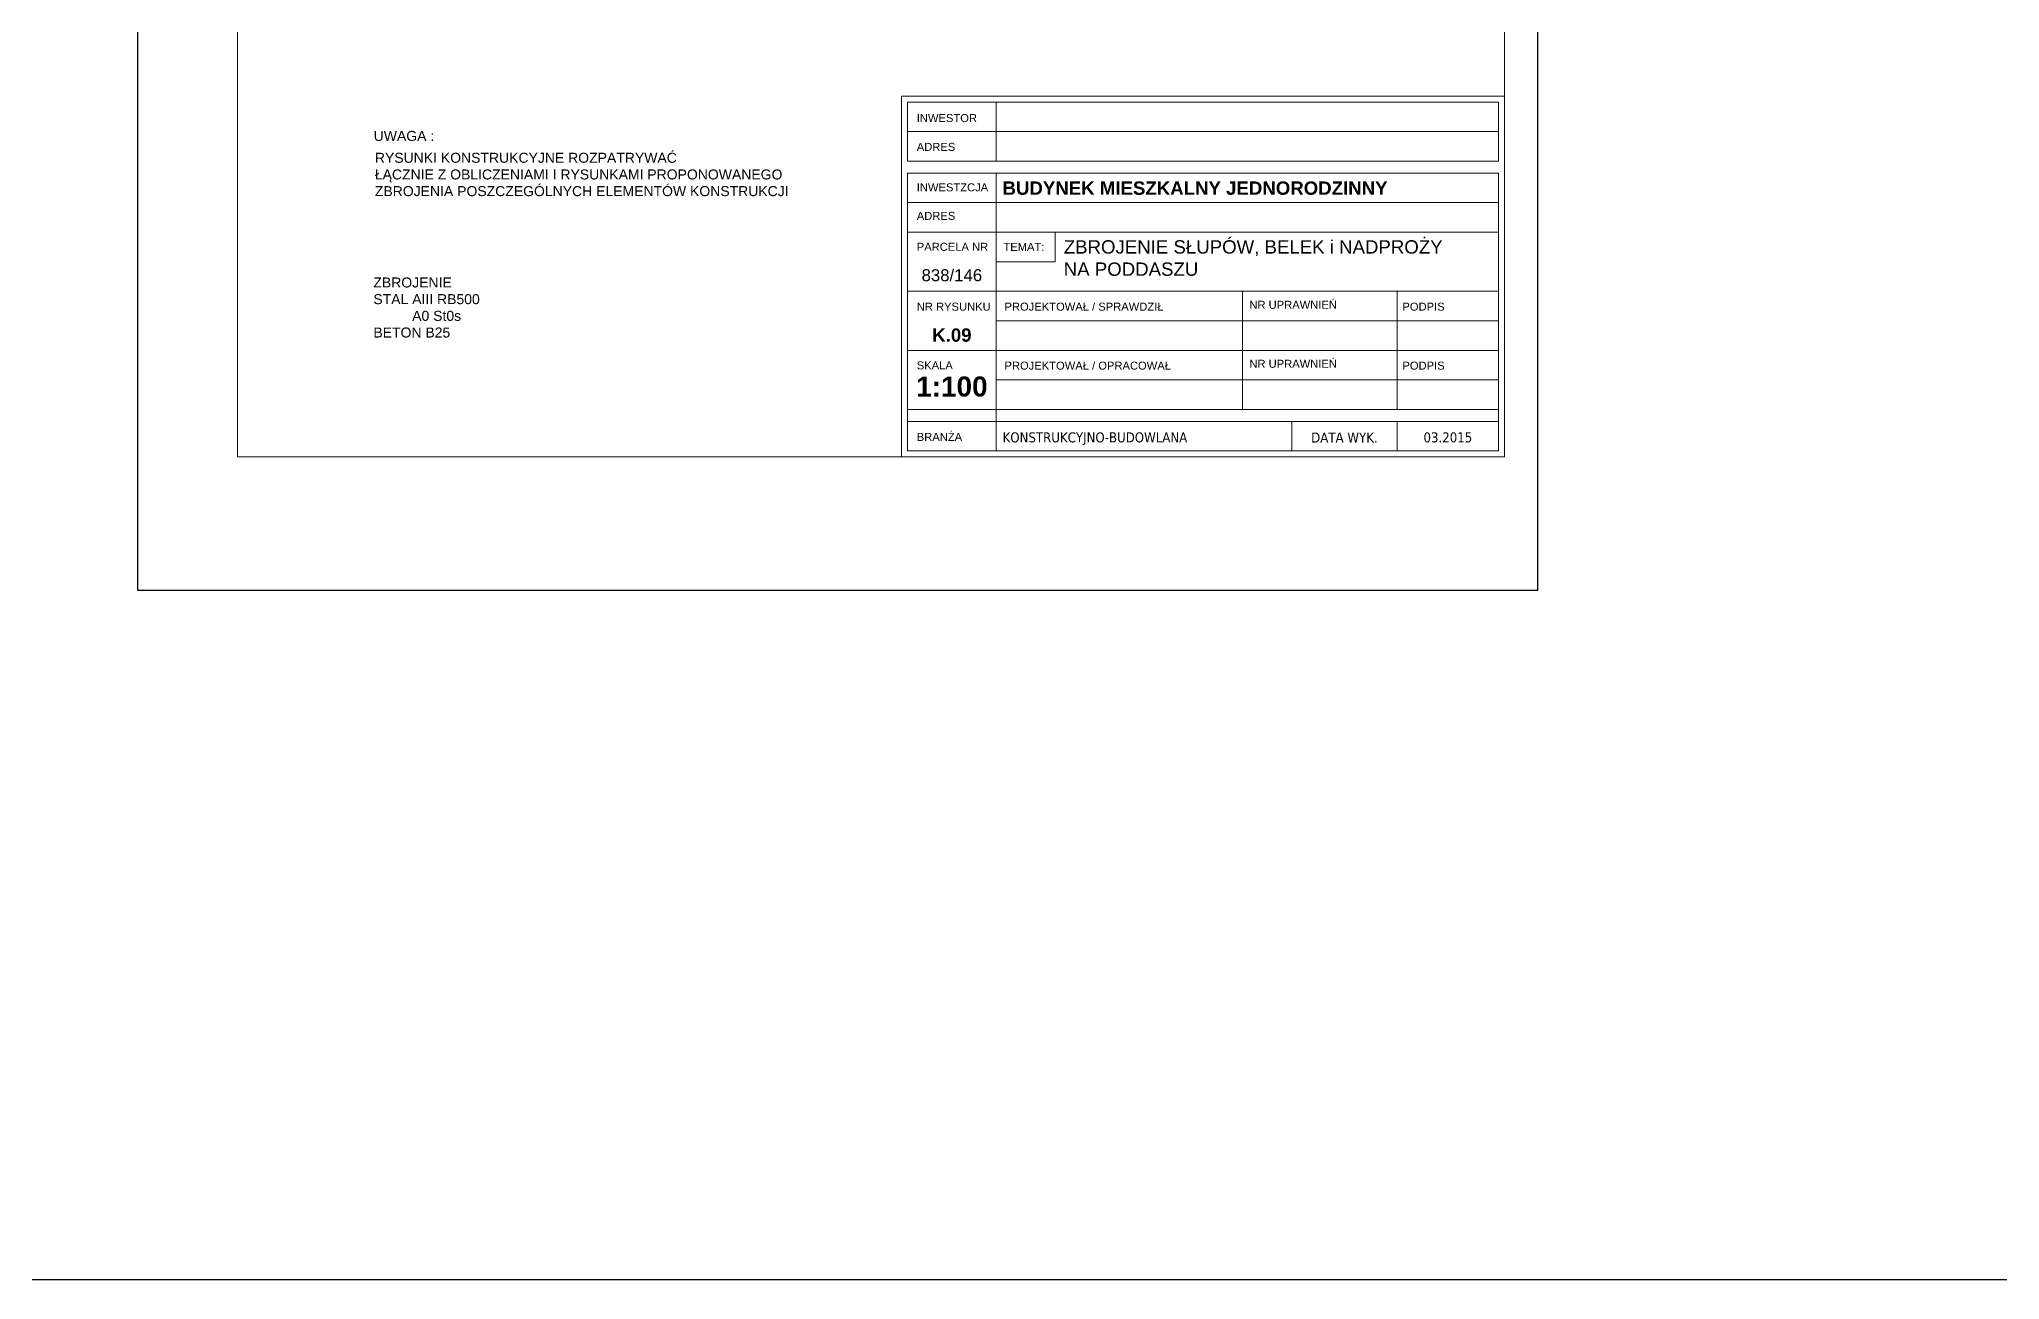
# Model space of a CAD drawing. Header units: millimetres. Extents: x 4647 to 73915, y -13612 to -8141.
# Drawn here: x 37374 to 40315, y -13612 to -11752 of the extents above; entities that cross this region are included whole.
import ezdxf

# ---------------------------------------------------------------- set-up
doc = ezdxf.new("R2010")
doc.units = ezdxf.units.MM
for name, color, linetype, lineweight in [('a_opisy', 252, 'Continuous', 9), ('Opisy - Tekst_Nr_Pióra__1', 7, 'Continuous', 13), ('Opisy - Tekst_Nr_Pióra__7', 7, 'Continuous', 35)]:
    doc.layers.add(name, color=color, linetype=linetype, lineweight=lineweight)
doc.layers.add('Opisy - Tekst_Nr_Pióra__2', color=7, linetype='Continuous', lineweight=15, true_color=0x7f7f7f)
doc.styles.add('GENERATED_STYLE_1', font='arialbd.ttf')
doc.styles.add('GENERATED_STYLE_2', font='tahoma.ttf')
doc.styles.add('GENERATED_STYLE_3', font='arial.ttf')
doc.styles.add('GENERATED_STYLE_4', font='arial.ttf')
doc.styles.get("Standard").update_dxf_attribs({"font": 'arial.ttf'})

msp = doc.modelspace()

# ---------------------------------------------------------------- linework, layer by layer
at = {"color": 1}
msp.add_lwpolyline([(4647.06, -8140.89), (73914.72, -8140.89), (73914.72, -13611.6), (4647.06, -13611.6)], close=True, dxfattribs=at)
msp.add_lwpolyline([(37521.87, -12577.97), (39621.87, -12577.97), (39621.87, -9607.97), (37521.87, -9607.97)], close=True)
at = {"layer": 'Opisy - Tekst_Nr_Pióra__1', "linetype": 'Continuous', "ltscale": 10}
for p, q in [((38809.52, -11846.09), (38809.52, -11934.74)), ((38676.55, -11890.41), (39563.01, -11890.41)), ((38809.52, -11952.46), (38809.52, -12369.1)), ((38676.55, -11996.79), (39563.01, -11996.79)), ((38676.55, -12041.11), (39563.01, -12041.11)), ((38676.55, -12129.76), (39563.01, -12129.76)), ((39178.61, -12129.76), (39178.61, -12307.05)), ((39410.74, -12129.76), (39410.74, -12307.05)), ((38809.52, -12174.08), (39563.01, -12174.08)), ((38676.55, -12218.4), (39563.01, -12218.4)), ((38809.52, -12262.73), (39563.01, -12262.73)), ((38676.55, -12307.05), (39563.01, -12307.05)), ((38676.55, -12324.78), (39563.01, -12324.78)), ((39252.75, -12324.78), (39252.75, -12369.1)), ((39410.74, -12324.78), (39410.74, -12369.1))]:
    msp.add_line(p, q, dxfattribs=at)
at = {"layer": 'Opisy - Tekst_Nr_Pióra__1', "linetype": 'Continuous', "ltscale": 10, "flags": 128}
for points in [[(39571.87, -12377.97), (37671.87, -12377.97), (37671.87, -9657.97), (39571.87, -9657.97)], [(38667.68, -11837.22), (39571.87, -11837.22), (39571.87, -12377.97), (38667.68, -12377.97)], [(39563.01, -11934.74), (38676.55, -11934.74), (38676.55, -11846.09), (39563.01, -11846.09)], [(38676.55, -11952.46), (39563.01, -11952.46), (39563.01, -12369.1), (38676.55, -12369.1)]]:
    msp.add_lwpolyline(points, close=True, dxfattribs=at)
msp.add_lwpolyline([(38809.52, -12085.43), (38898.16, -12085.43), (38898.16, -12041.11)], dxfattribs=at)

# ---------------------------------------------------------------- texts
at = {"layer": 'a_opisy', "char_height": 15, "attachment_point": 1}
for s, insert, width in [('{\\fArial|b0|i0|c238|p34;UWAGA : }', (37875.91, -11889.34), 143.2927), ('{\\fArial|b0|i0|c238|p34;RYSUNKI KONSTRUKCYJNE ROZPATRYWAĆ \\PŁĄCZNIE Z OBLICZENIAMI I RYSUNKAMI PROPONOWANEGO \\PZBROJENIA POSZCZEGÓLNYCH ELEMENTÓW KONSTRUKCJI}', (37877.68, -11922.11), 697.4454), ('ZBROJENIE \\PSTAL AIII RB500 \\P          A0 St0s\\PBETON B25', (37875.45, -12109.05), 319.2534)]:
    msp.add_mtext(s, dxfattribs=dict(at, insert=insert, width=width))
at = {"layer": 'Opisy - Tekst_Nr_Pióra__2', "linetype": 'Continuous', "char_height": 12, "attachment_point": 1, "style": 'GENERATED_STYLE_4'}
for s, insert in [('{INWESTOR}', (38690.37, -11864.04)), ('{ADRES}', (38690.37, -11907.26)), ('{INWESTZCJA}', (38690.37, -11967.92)), ('{ADRES}', (38690.37, -12010.66)), ('{PARCELA NR}', (38690.37, -12057.11)), ('{TEMAT:}', (38820.28, -12057.2)), ('{NR UPRAWNIEŃ}', (39189.18, -12144.03)), ('{NR RYSUNKU}', (38690.37, -12146.79)), ('{PROJEKTOWAŁ / SPRAWDZIŁ}', (38821.94, -12146.79)), ('{PODPIS}', (39418.67, -12146.79)), ('{NR UPRAWNIEŃ}', (39189.18, -12232.43)), ('{SKALA}', (38690.37, -12234.83)), ('{PROJEKTOWAŁ / OPRACOWAŁ}', (38821.94, -12235.19)), ('{PODPIS}', (39418.67, -12235.19)), ('{BRANŻA}', (38690.37, -12342.08))]:
    msp.add_mtext(s, dxfattribs=dict(at, insert=insert))
at = {"layer": 'Opisy - Tekst_Nr_Pióra__7', "linetype": 'Continuous'}
for s, insert, char_height, attachment_point, style in [('{BUDYNEK MIESZKALNY JEDNORODZINNY}', (38818.99, -11965.09), 20, 1, 'GENERATED_STYLE_1'), ('{\\fArial|b0|i0|c238|p34;\\C70;ZBROJENIE SŁUPÓW, BELEK i NADPROŻY\\PNA PODDASZU}', (38910.79, -12053.23), 20, 1, 'GENERATED_STYLE_1'), ('{838/146}', (38743.03, -12114.92), 18, 8, 'GENERATED_STYLE_3'), ('K.09', (38743.03, -12205.66), 20, 8, 'GENERATED_STYLE_1'), ('{1:100}', (38743.03, -12287.93), 30, 8, 'GENERATED_STYLE_1'), ('KONSTRUKCYJNO-BUDOWLANA', (38819.01, -12341.23), 15, 1, 'GENERATED_STYLE_2'), ('{DATA WYK.}', (39331.74, -12341.49), 15, 2, 'GENERATED_STYLE_2'), ('{03.2015}', (39486.87, -12341.23), 15, 2, 'GENERATED_STYLE_2')]:
    msp.add_mtext(s, dxfattribs=dict(at, insert=insert, char_height=char_height, attachment_point=attachment_point, style=style))

doc.saveas('drawing.dxf')
